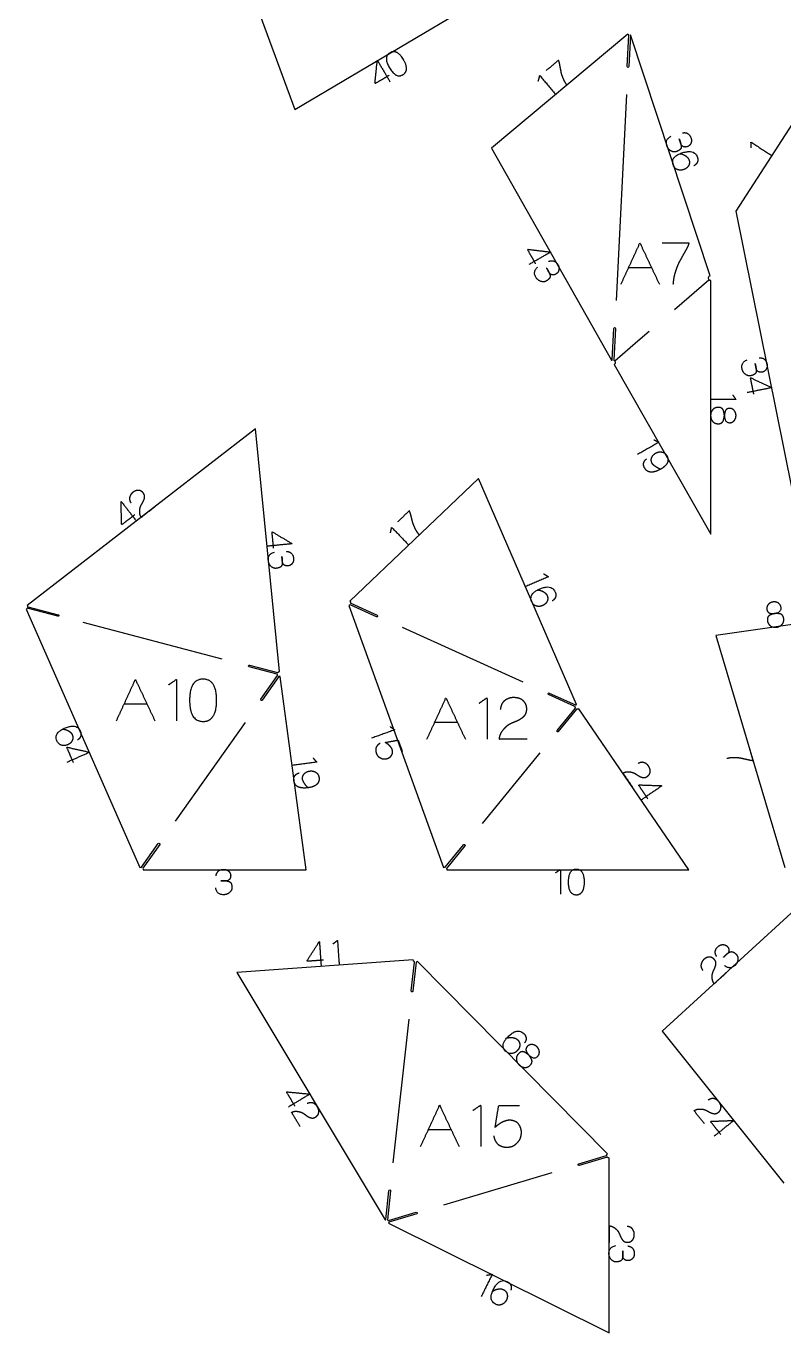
# Model space of a CAD drawing. Header units: millimetres. Extents: x 39 to 3080, y -15 to 1348.
# Drawn here: x 39 to 496, y 26 to 815 of the extents above; entities that cross this region are included whole.
import ezdxf

# ---------------------------------------------------------------- set-up
doc = ezdxf.new("R2010")
doc.units = ezdxf.units.MM
doc.header["$MEASUREMENT"] = 0
for name, color, linetype, true_color in [('CutLine', 18, 'Continuous', 0x000000), ('Edge ID', 18, 'Continuous', 0x000000), ('MountainLine', 18, 'Continuous', 0x000000), ('NEW SECTIONS', 18, 'Continuous', 0x000000), ('ValleyLine', 18, 'Continuous', 0x000000)]:
    doc.layers.add(name, color=color, linetype=linetype, true_color=true_color)

msp = doc.modelspace()

# ---------------------------------------------------------------- linework, layer by layer
at = {"layer": 'CutLine', "color": 251, "linetype": 'Continuous', "true_color": 0x696969}
for p, q in [((401.31, 790.6), (402.28, 809.57)), ((403.28, 809.52), (402.31, 790.55)), ((451.37, 664.32), (403.33, 809.62)), ((392.26, 613.51), (393.23, 632.48)), ((394.23, 632.43), (393.26, 613.46)), ((233.45, 465.34), (290.51, 307.17)), ((250.04, 458.47), (234.1, 465.68)), ((234.51, 466.59), (250.46, 459.38)), ((38.61, 463.07), (107.21, 307.14)), ((57.65, 458.75), (39.33, 463.58)), ((39.58, 464.54), (57.91, 459.72)), ((190.05, 423.87), (173.13, 428.33)), ((173.38, 429.3), (190.3, 424.84)), ((191.17, 422.46), (181.05, 408.19)), ((369.84, 404.33), (353.89, 411.53)), ((354.3, 412.45), (370.25, 405.24)), ((359, 389.77), (370.07, 403.32)), ((370.85, 402.69), (359.78, 389.13)), ((108.27, 307.28), (118.39, 321.55)), ((119.21, 320.97), (109.09, 306.7)), ((291.58, 307.24), (302.66, 320.79)), ((303.43, 320.16), (292.36, 306.61)), ((271.06, 232.64), (273.01, 250.04)), ((274, 249.92), (272.06, 232.53)), ((389.42, 134.3), (274.72, 250.4)), ((372.12, 128.28), (388.89, 133.28)), ((389.17, 132.33), (372.4, 127.32)), ((255.64, 94.67), (257.59, 112.06)), ((258.58, 111.95), (256.64, 94.56)), ((257.27, 94.03), (274.04, 99.03)), ((274.32, 98.08), (257.55, 93.07))]:
    msp.add_line(p, q, dxfattribs=at)
for points in [[(147.91, 908.28), (200.71, 764.7), (302.76, 825.05)], [(401.71, 810.08), (319.4, 741.19), (391.94, 613.29)], [(507.31, 765.89), (466.82, 703.21), (505.7, 510.79), (505.83, 528.91)], [(393.43, 610.68), (451.84, 508.41), (451.84, 661.39)], [(191.48, 425.47), (177.09, 571.8), (39.19, 465.36)], [(370.81, 405.54), (311.61, 541.95), (234.02, 467.79)], [(526.47, 457.48), (454.95, 447.24), (496.47, 307.2)], [(109.31, 305.76), (207.54, 305.76), (191.83, 422.49)], [(180.23, 408.77), (190.35, 423.04)], [(292.52, 305.76), (438.59, 305.76), (372.25, 402.93)], [(500.4, 279.49), (422.48, 208.4), (495.96, 116.52)], [(272.17, 251.37), (165.7, 243.86), (255.2, 94.41)], [(257.32, 92.46), (390.47, 26.26), (390.47, 131.73)]]:
    msp.add_lwpolyline(points, dxfattribs=at)
at = {"layer": 'CutLine', "color": 251, "linetype": 'Continuous', "true_color": 0x696969, "extrusion": (0, 0, -1)}
for centre, radius, start, end in [((-402.86, 811.05), 1.5, 292.11451, 320.07069), ((-402.78, 809.55), 0.5, 2.92638, 12.52044), ((-402.86, 811.05), 1.5, 251.70618, 253.73824), ((-402.78, 809.55), 0.5, 173.33231, 182.92638), ((-401.81, 790.57), 0.5, 182.92638, 2.92638), ((-451.84, 662.89), 1.5, 270, 71.70618), ((-393.73, 632.46), 0.5, 2.92638, 182.92638), ((-392.68, 611.99), 1.5, 60.43993, 73.73824), ((-392.76, 613.48), 0.5, 353.33231, 2.92638), ((-392.76, 613.48), 0.5, 182.92638, 192.52044), ((-392.68, 611.99), 1.5, 112.11451, 240.26848), ((-38.01, 464.44), 1.5, 142.33469, 175.56946), ((-232.94, 466.75), 1.5, 223.51046, 250.16022), ((-232.94, 466.75), 1.5, 136.29505, 185.13419), ((-234.3, 466.13), 0.5, 294.32232, 303.91639), ((-234.3, 466.13), 0.5, 104.72825, 114.32232), ((-38.01, 464.44), 1.5, 213.94573, 246.2541), ((-39.46, 464.06), 0.5, 284.7576, 294.35167), ((-39.46, 464.06), 0.5, 95.16353, 104.7576), ((-57.78, 459.23), 0.5, 104.7576, 284.7576), ((-250.25, 458.93), 0.5, 114.32232, 294.32232), ((-173.25, 428.82), 0.5, 284.7576, 104.7576), ((-190.18, 424.36), 0.5, 275.16353, 284.7576), ((-191.63, 423.98), 1.5, 324.52498, 355.56946), ((-190.18, 424.36), 0.5, 104.7576, 114.35167), ((-190.76, 422.75), 0.5, 35.33684, 44.93091), ((-191.63, 423.98), 1.5, 33.94573, 84.38342), ((-190.76, 422.75), 0.5, 205.74277, 215.33684), ((-191.63, 423.98), 1.5, 262.33386, 286.14871), ((-354.09, 411.99), 0.5, 294.32232, 114.32232), ((-180.64, 408.48), 0.5, 215.33684, 35.33684), ((-370.04, 404.78), 0.5, 284.72825, 294.32232), ((-371.41, 404.16), 1.5, 328.43403, 5.13419), ((-370.46, 403), 0.5, 39.2459, 48.83996), ((-370.04, 404.78), 0.5, 114.32232, 123.91639), ((-371.41, 404.16), 1.5, 43.51046, 66.53997), ((-370.46, 403), 0.5, 209.65183, 219.2459), ((-371.41, 404.16), 1.5, 235.67941, 290.05776), ((-359.39, 389.45), 0.5, 219.2459, 39.2459), ((-118.8, 321.26), 0.5, 35.33684, 215.33684), ((-303.04, 320.48), 0.5, 39.2459, 219.2459), ((-107.81, 305.76), 1.5, 66.2541, 106.14871), ((-108.68, 306.99), 0.5, 25.74277, 35.33684), ((-108.68, 306.99), 0.5, 215.33684, 224.93091), ((-107.81, 305.76), 1.5, 144.52498, 180), ((-291.02, 305.76), 1.5, 70.16022, 110.05776), ((-291.97, 306.92), 0.5, 29.65183, 39.2459), ((-291.97, 306.92), 0.5, 219.2459, 228.83996), ((-291.02, 305.76), 1.5, 148.43403, 180), ((-273.67, 251.47), 1.5, 295.56482, 355.9695), ((-273.5, 249.98), 0.5, 6.37668, 15.97075), ((-273.67, 251.47), 1.5, 225.3503, 257.18855), ((-273.5, 249.98), 0.5, 176.78262, 186.37668), ((-271.56, 232.59), 0.5, 186.37668, 6.37668), ((-390.47, 133.23), 1.5, 2.58334, 45.3503), ((-372.26, 127.8), 0.5, 253.3952, 73.3952), ((-389.03, 132.8), 0.5, 73.3952, 82.98927), ((-389.03, 132.8), 0.5, 243.80113, 253.3952), ((-390.47, 133.23), 1.5, 270, 324.20706), ((-258.08, 112.01), 0.5, 6.37668, 186.37668), ((-256.14, 94.62), 0.5, 356.78262, 6.37668), ((-274.18, 98.56), 0.5, 73.3952, 253.3952), ((-255.97, 93.13), 1.5, 59.08454, 77.18855), ((-256.14, 94.62), 0.5, 186.37668, 195.97075), ((-255.97, 93.13), 1.5, 115.56482, 144.20706), ((-257.41, 93.55), 0.5, 63.80113, 73.3952), ((-255.97, 93.13), 1.5, 182.58334, 206.43364), ((-257.41, 93.55), 0.5, 253.3952, 262.98927)]:
    msp.add_arc(centre, radius, start, end, dxfattribs=at)
at = {"layer": 'Edge ID'}
for points, knots in [([(257.91, 789.72), (254, 796.33), (258.21, 798.82), (262.42, 801.31), (266.33, 794.71), (268.87, 790.41), (267.9, 787.77), (267.43, 786.47), (266.01, 785.63), (261.8, 783.14), (257.91, 789.72)], [0, 0, 0, 1, 1, 2, 2, 3, 3, 4, 4, 5, 5, 5]), ([(257.77, 785.29), (253.42, 782.72), (249.08, 780.15), (249.8, 787.26), (250.52, 794.37), (254.39, 787.83), (258.26, 781.29)], [0, 0, 0, 1, 1, 2, 2, 3, 3, 3]), ([(364.48, 780.14), (363.9, 780.99), (363.46, 781.84), (363.02, 782.7), (362.6, 783.77), (362.18, 784.84), (361.89, 785.75), (361.6, 786.66), (361.46, 787.53), (361.31, 788.39), (361.12, 789.32), (360.92, 790.24), (360.79, 791.01), (360.66, 791.78), (360.5, 792.57), (360.35, 793.36), (360.14, 793.85), (359.92, 794.35), (359.88, 794.32)], [-10, -10, -10, -9, -9, -8, -8, -7, -7, -6, -6, -5, -5, -4, -4, -3, -3, -2, -2, -1, -1, -1]), ([(347.71, 781.81), (348.17, 783.46), (348.63, 785.11), (353.44, 779.36), (358.26, 773.61)], [0, 0, 0, 1, 1, 2, 2, 2]), ([(434.77, 750.58), (435.78, 750.7), (436.38, 750.62), (438.95, 750.23), (439.9, 747.36), (440.43, 745.76), (439.81, 744.27), (439.17, 742.71), (437.58, 742.19), (435.5, 741.5), (433.97, 743.16)], [-13, -13, -13, -12, -12, -11, -11, -10, -10, -9, -9, -8, -8, -8]), ([(432.76, 746.84), (432.92, 746.36), (433.1, 745.82), (433.33, 745.14), (433.42, 744.87), (434.2, 742.52), (433.87, 741.45), (433.42, 740), (430.91, 739.19), (429.25, 738.66), (427.54, 739.8), (425.91, 740.88), (425.34, 742.62), (424.03, 746.58), (427.79, 748.47)], [-7, -7, -7, -6, -6, -5, -5, -4, -4, -3, -3, -2, -2, -1, -1, 0, 0, 0]), ([(476.15, 741.53), (476.1, 743.24), (476.05, 744.95), (482.35, 740.88), (488.65, 736.81)], [0, 0, 0, 1, 1, 2, 2, 2]), ([(433.31, 738.01), (435.11, 737.65), (436.53, 736.71), (438.17, 735.62), (438.68, 734.07), (439.3, 732.19), (438.3, 730.54), (437.36, 728.98), (435.45, 728.35), (433.4, 727.67), (431.64, 728.41), (429.78, 729.18), (429.12, 731.19), (427.48, 736.14), (434.39, 738.42), (442.03, 740.95), (443.72, 735.84), (444.27, 734.15), (443.68, 732.77), (443.09, 731.39), (441.5, 730.63)], [0, 0, 0, 1, 1, 2, 2, 3, 3, 4, 4, 5, 5, 6, 6, 7, 7, 8, 8, 9, 9, 10, 10, 10]), ([(346.1, 671.51), (343.61, 675.9), (341.12, 680.29), (348.22, 679.44), (355.31, 678.59), (348.7, 674.84), (342.09, 671.09)], [0, 0, 0, 1, 1, 2, 2, 3, 3, 3]), ([(353.95, 672.99), (354.92, 673.3), (355.51, 673.34), (358.11, 673.46), (359.6, 670.83), (360.44, 669.36), (360.12, 667.79), (359.8, 666.13), (358.35, 665.31), (356.44, 664.23), (354.62, 665.56)], [-13, -13, -13, -12, -12, -11, -11, -10, -10, -9, -9, -8, -8, -8]), ([(352.7, 668.93), (352.96, 668.49), (353.23, 668), (353.6, 667.38), (353.74, 667.13), (354.96, 664.97), (354.84, 663.86), (354.69, 662.34), (352.38, 661.06), (350.86, 660.22), (348.96, 661), (347.16, 661.75), (346.25, 663.34), (344.19, 666.97), (347.51, 669.55)], [-7, -7, -7, -6, -6, -5, -5, -4, -4, -3, -3, -2, -2, -1, -1, 0, 0, 0]), ([(478.58, 611.31), (478.69, 610.81), (478.8, 610.26), (478.95, 609.56), (479.01, 609.28), (479.5, 606.84), (479.04, 605.83), (478.42, 604.43), (475.83, 603.93), (474.12, 603.61), (472.56, 604.94), (471.08, 606.21), (470.71, 608.01), (469.89, 612.1), (473.85, 613.52)], [-7, -7, -7, -6, -6, -5, -5, -4, -4, -3, -3, -2, -2, -1, -1, 0, 0, 0]), ([(481.03, 614.78), (482.05, 614.78), (482.63, 614.63), (485.13, 613.93), (485.73, 610.97), (486.07, 609.31), (485.28, 607.92), (484.45, 606.45), (482.82, 606.11), (480.67, 605.68), (479.35, 607.51)], [-13, -13, -13, -12, -12, -11, -11, -10, -10, -9, -9, -8, -8, -8]), ([(477.74, 592.9), (476.74, 597.85), (475.74, 602.8), (482.22, 599.78), (488.7, 596.76), (481.25, 595.25), (473.8, 593.75)], [0, 0, 0, 1, 1, 2, 2, 3, 3, 3]), ([(465.02, 592.38), (465.99, 590.97), (466.96, 589.56), (459.46, 589.56), (451.96, 589.56)], [0, 0, 0, 1, 1, 2, 2, 2]), ([(460.03, 580), (460.19, 581.96), (460.72, 582.91), (461.48, 584.24), (463.16, 584.24), (464.86, 584.24), (465.97, 582.94), (467.03, 581.68), (467.03, 579.93), (467.03, 578.12), (465.99, 576.89), (464.89, 575.58), (463.11, 575.58), (460.21, 575.58), (460.03, 580), (459.69, 577.37), (459.23, 576.5), (458.4, 574.96), (456.25, 574.96), (454.18, 574.96), (452.91, 576.41), (451.71, 577.81), (451.71, 579.91), (451.71, 582.03), (452.93, 583.41), (454.22, 584.85), (456.31, 584.85), (458.45, 584.85), (459.23, 583.41), (459.66, 582.64), (460.03, 580)], [0, 0, 0, 1, 1, 2, 2, 3, 3, 4, 4, 5, 5, 6, 6, 7, 7, 8, 8, 9, 9, 10, 10, 11, 11, 12, 12, 13, 13, 14, 14, 15, 15, 15]), ([(417.45, 565.29), (419, 564.54), (420.54, 563.8), (414.03, 560.08), (407.52, 556.36)], [0, 0, 0, 1, 1, 2, 2, 2]), ([(421.54, 547.55), (420.69, 547.61), (418.81, 548.87), (416.93, 550.12), (416.48, 550.92), (415.48, 552.67), (416.15, 554.48), (416.76, 556.19), (418.55, 557.21), (420.44, 558.29), (422.29, 557.9), (424.22, 557.49), (425.29, 555.62), (426.7, 553.16), (425.3, 550.86), (424.2, 549.07), (421.54, 547.55), (418.62, 545.89), (416.37, 545.77), (413.37, 545.6), (411.87, 548.22), (411, 549.75), (411.3, 551.21), (411.6, 552.66), (413.01, 553.73)], [0, 0, 0, 1, 1, 2, 2, 3, 3, 4, 4, 5, 5, 6, 6, 7, 7, 8, 8, 9, 9, 10, 10, 11, 11, 12, 12, 12]), ([(108.09, 518.44), (108.1, 518.53), (107.97, 518.69), (107.85, 518.85), (107.56, 519.52), (107.28, 520.19), (107.19, 520.97), (107.1, 521.76), (107.18, 522.77), (107.26, 523.78), (107.5, 524.54), (107.75, 525.29), (108.01, 525.79), (108.28, 526.29), (108.76, 527.08), (109.23, 527.88), (109.57, 528.67), (109.91, 529.46), (110.06, 530.33), (110.21, 531.21), (109.98, 531.88), (109.76, 532.56), (109.25, 533.22), (108.74, 533.88), (108.03, 534.29), (107.32, 534.69), (106.46, 534.75), (105.6, 534.81), (104.92, 534.58), (104.23, 534.35), (103.59, 533.95), (102.94, 533.55), (102.43, 533.06), (101.93, 532.56), (101.55, 531.81), (101.18, 531.06), (101.04, 530.4), (100.89, 529.73), (101.06, 529), (101.22, 528.28), (101.82, 527.16)], [-20, -20, -20, -19, -19, -18, -18, -17, -17, -16, -16, -15, -15, -14, -14, -13, -13, -12, -12, -11, -11, -10, -10, -9, -9, -8, -8, -7, -7, -6, -6, -5, -5, -4, -4, -3, -3, -2, -2, -1, -1, 0, 0, 0]), ([(104.21, 520.06), (100.22, 516.98), (96.22, 513.89), (96.06, 521.04), (95.91, 528.18), (100.55, 522.17), (105.19, 516.15)], [0, 0, 0, 1, 1, 2, 2, 3, 3, 3]), ([(275.35, 508.58), (274.72, 509.38), (274.23, 510.21), (273.73, 511.03), (273.24, 512.07), (272.75, 513.12), (272.4, 514.01), (272.05, 514.89), (271.85, 515.75), (271.65, 516.6), (271.39, 517.51), (271.13, 518.42), (270.95, 519.18), (270.77, 519.94), (270.57, 520.71), (270.36, 521.49), (270.11, 521.97), (269.87, 522.46), (269.83, 522.42)], [-10, -10, -10, -9, -9, -8, -8, -7, -7, -6, -6, -5, -5, -4, -4, -3, -3, -2, -2, -1, -1, -1]), ([(187.96, 499.79), (187.47, 504.82), (186.97, 509.84), (193.11, 506.18), (199.25, 502.52), (191.69, 501.78), (184.13, 501.04)], [0, 0, 0, 1, 1, 2, 2, 3, 3, 3]), ([(258.51, 509.14), (258.86, 510.81), (259.21, 512.49), (264.39, 507.07), (269.57, 501.65)], [0, 0, 0, 1, 1, 2, 2, 2]), ([(192.95, 494.76), (193, 494.25), (193.05, 493.69), (193.13, 492.97), (193.16, 492.69), (193.4, 490.22), (192.84, 489.26), (192.09, 487.93), (189.46, 487.7), (187.73, 487.55), (186.31, 489.03), (184.96, 490.45), (184.78, 492.27), (184.37, 496.42), (188.46, 497.43)], [-7, -7, -7, -6, -6, -5, -5, -4, -4, -3, -3, -2, -2, -1, -1, 0, 0, 0]), ([(195.73, 497.96), (196.74, 497.86), (197.3, 497.65), (199.73, 496.7), (200.02, 493.7), (200.19, 492.01), (199.26, 490.7), (198.29, 489.32), (196.63, 489.16), (194.45, 488.94), (193.33, 490.9)], [-13, -13, -13, -12, -12, -11, -11, -10, -10, -9, -9, -8, -8, -8]), ([(350.93, 484.43), (352.38, 483.52), (353.84, 482.62), (346.96, 479.63), (340.08, 476.64)], [0, 0, 0, 1, 1, 2, 2, 2]), ([(347.33, 474.67), (349.16, 474.48), (350.65, 473.67), (352.39, 472.72), (353.03, 471.24), (353.82, 469.41), (352.98, 467.68), (352.18, 466.04), (350.34, 465.24), (348.35, 464.38), (346.53, 464.96), (344.61, 465.56), (343.77, 467.5), (341.7, 472.29), (348.37, 475.18), (355.75, 478.38), (357.89, 473.44), (358.6, 471.82), (358.13, 470.39), (357.67, 468.96), (356.16, 468.05)], [0, 0, 0, 1, 1, 2, 2, 3, 3, 4, 4, 5, 5, 6, 6, 7, 7, 8, 8, 9, 9, 10, 10, 10]), ([(490.27, 460.43), (488.31, 460.31), (487.3, 460.7), (485.87, 461.26), (485.63, 462.92), (485.39, 464.61), (486.52, 465.89), (487.62, 467.12), (489.35, 467.37), (491.15, 467.62), (492.51, 466.77), (493.96, 465.87), (494.22, 464.1), (494.63, 461.23), (490.27, 460.43), (492.92, 460.46), (493.85, 460.13), (495.5, 459.53), (495.8, 457.4), (496.09, 455.35), (494.84, 453.89), (493.62, 452.5), (491.54, 452.2), (489.45, 451.9), (487.91, 452.92), (486.3, 453.98), (486, 456.05), (485.7, 458.17), (487.01, 459.16), (487.71, 459.68), (490.27, 460.43)], [0, 0, 0, 1, 1, 2, 2, 3, 3, 4, 4, 5, 5, 6, 6, 7, 7, 8, 8, 9, 9, 10, 10, 11, 11, 12, 12, 13, 13, 14, 14, 15, 15, 15]), ([(60.71, 390.66), (62.54, 390.48), (64.04, 389.68), (65.77, 388.74), (66.43, 387.26), (67.23, 385.44), (66.39, 383.71), (65.6, 382.06), (63.76, 381.25), (61.78, 380.38), (59.96, 380.95), (58.04, 381.54), (57.19, 383.48), (55.09, 388.25), (61.74, 391.18), (69.11, 394.42), (71.28, 389.49), (71.99, 387.87), (71.54, 386.44), (71.08, 385), (69.57, 384.09)], [0, 0, 0, 1, 1, 2, 2, 3, 3, 4, 4, 5, 5, 6, 6, 7, 7, 8, 8, 9, 9, 10, 10, 10]), ([(258.27, 392.22), (259.67, 391.22), (261.06, 390.23), (254.01, 387.68), (246.95, 385.14)], [0, 0, 0, 1, 1, 2, 2, 2]), ([(67.13, 370.56), (65.09, 375.18), (63.06, 379.8), (70.03, 378.24), (77.01, 376.67), (70.05, 373.61), (63.1, 370.55)], [0, 0, 0, 1, 1, 2, 2, 3, 3, 3]), ([(251.92, 381.88), (251.61, 381.71), (251.09, 381.27), (250.56, 380.83), (250.1, 380.09), (249.65, 379.34), (249.61, 378.47), (249.56, 377.59), (249.71, 376.9), (249.85, 376.2), (250.26, 375.38), (250.67, 374.56), (251.23, 374.07), (251.79, 373.58), (252.62, 373.19), (253.46, 372.8), (254.05, 372.68), (254.65, 372.56), (255.43, 372.68), (256.22, 372.8), (256.86, 373.03), (257.5, 373.26), (258.14, 373.77), (258.78, 374.28), (259.2, 374.9), (259.61, 375.52), (259.69, 376.15), (259.76, 376.79), (259.67, 377.59), (259.57, 378.39), (259.31, 378.87), (259.05, 379.36), (258.75, 379.75), (258.44, 380.14), (258.11, 380.51), (257.78, 380.89), (257.36, 381.21), (256.94, 381.53), (256.49, 381.87), (256.03, 382.2), (255.66, 382.4), (255.28, 382.6), (255.24, 382.58)], [-23, -23, -23, -22, -22, -21, -21, -20, -20, -19, -19, -18, -18, -17, -17, -16, -16, -15, -15, -14, -14, -13, -13, -12, -12, -11, -11, -10, -10, -9, -9, -8, -8, -7, -7, -6, -6, -5, -5, -4, -4, -3, -3, -2, -2, -2]), ([(255.24, 382.58), (259.18, 383.31), (263.12, 384.04), (264.4, 380.51), (265.67, 376.99)], [-2, -2, -2, -1, -1, 0, 0, 0]), ([(211.75, 373.24), (212.91, 371.97), (214.06, 370.7), (206.62, 369.7), (199.19, 368.7)], [0, 0, 0, 1, 1, 2, 2, 2]), ([(462.51, 373.27), (463.52, 373.47), (464.48, 373.53), (465.44, 373.59), (466.59, 373.55), (467.74, 373.51), (468.69, 373.42), (469.64, 373.33), (470.49, 373.11), (471.34, 372.9), (472.27, 372.71), (473.19, 372.53), (473.95, 372.34), (474.71, 372.16), (475.49, 371.98), (476.28, 371.81), (476.82, 371.81), (477.36, 371.81), (477.35, 371.86)], [-10, -10, -10, -9, -9, -8, -8, -7, -7, -6, -6, -5, -5, -4, -4, -3, -3, -2, -2, -1, -1, -1]), ([(208.88, 355.27), (208.11, 355.64), (206.85, 357.51), (205.58, 359.38), (205.46, 360.29), (205.19, 362.29), (206.48, 363.72), (207.7, 365.07), (209.74, 365.34), (211.89, 365.63), (213.46, 364.58), (215.1, 363.47), (215.39, 361.34), (215.76, 358.53), (213.6, 356.92), (211.91, 355.68), (208.88, 355.27), (205.55, 354.82), (203.42, 355.56), (200.58, 356.53), (200.17, 359.52), (199.94, 361.27), (200.76, 362.5), (201.59, 363.74), (203.29, 364.2)], [0, 0, 0, 1, 1, 2, 2, 3, 3, 4, 4, 5, 5, 6, 6, 7, 7, 8, 8, 9, 9, 10, 10, 11, 11, 12, 12, 12]), ([(398.84, 364.16), (398.92, 364.15), (399.09, 364.26), (399.26, 364.38), (399.95, 364.62), (400.63, 364.87), (401.42, 364.91), (402.21, 364.95), (403.21, 364.81), (404.22, 364.68), (404.96, 364.39), (405.69, 364.1), (406.18, 363.81), (406.67, 363.51), (407.43, 362.99), (408.19, 362.47), (408.96, 362.08), (409.73, 361.7), (410.59, 361.5), (411.46, 361.3), (412.15, 361.48), (412.84, 361.67), (413.53, 362.14), (414.21, 362.61), (414.66, 363.3), (415.11, 363.98), (415.21, 364.84), (415.32, 365.69), (415.13, 366.39), (414.94, 367.08), (414.58, 367.75), (414.22, 368.42), (413.76, 368.95), (413.3, 369.49), (412.57, 369.91), (411.84, 370.32), (411.19, 370.5), (410.53, 370.69), (409.8, 370.57), (409.06, 370.44), (407.91, 369.91)], [-20, -20, -20, -19, -19, -18, -18, -17, -17, -16, -16, -15, -15, -14, -14, -13, -13, -12, -12, -11, -11, -10, -10, -9, -9, -8, -8, -7, -7, -6, -6, -5, -5, -4, -4, -3, -3, -2, -2, -1, -1, 0, 0, 0]), ([(413.83, 348.67), (410.99, 352.84), (408.14, 357.01), (415.28, 356.75), (422.42, 356.49), (416.15, 352.21), (409.87, 347.92)], [0, 0, 0, 1, 1, 2, 2, 3, 3, 3]), ([(153.2, 302.15), (153.41, 303.15), (153.67, 303.68), (154.85, 306), (157.87, 306), (159.56, 306), (160.77, 304.95), (162.05, 303.85), (162.05, 302.18), (162.05, 299.99), (160, 299.06)], [-13, -13, -13, -12, -12, -11, -11, -10, -10, -9, -9, -8, -8, -8]), ([(358.2, 304), (359.61, 304.97), (361.02, 305.95), (361.02, 298.45), (361.02, 290.95)], [0, 0, 0, 1, 1, 2, 2, 2]), ([(365.76, 298.34), (365.76, 306.01), (370.65, 306.01), (375.54, 306.01), (375.54, 298.34), (375.54, 293.35), (373.37, 291.58), (372.3, 290.69), (370.65, 290.69), (365.76, 290.69), (365.76, 298.34)], [0, 0, 0, 1, 1, 2, 2, 3, 3, 4, 4, 5, 5, 5]), ([(156.12, 299.06), (156.63, 299.06), (157.19, 299.06), (157.91, 299.08), (158.2, 299.08), (160.68, 299.08), (161.58, 298.42), (162.83, 297.54), (162.81, 294.9), (162.78, 293.16), (161.17, 291.9), (159.63, 290.69), (157.8, 290.69), (153.63, 290.69), (153.02, 294.86)], [-7, -7, -7, -6, -6, -5, -5, -4, -4, -3, -3, -2, -2, -1, -1, 0, 0, 0]), ([(218, 251.2), (212.97, 250.84), (207.93, 250.49), (211.76, 256.52), (215.59, 262.56), (216.12, 254.98), (216.65, 247.4)], [0, 0, 0, 1, 1, 2, 2, 3, 3, 3]), ([(223.81, 261.04), (225.15, 262.11), (226.49, 263.17), (227.02, 255.69), (227.54, 248.21)], [0, 0, 0, 1, 1, 2, 2, 2]), ([(455.33, 253.42), (454.81, 254.3), (454.64, 254.87), (453.95, 257.38), (456.18, 259.41), (457.43, 260.55), (459.03, 260.59), (460.72, 260.65), (461.84, 259.41), (463.32, 257.79), (462.42, 255.72)], [-13, -13, -13, -12, -12, -11, -11, -10, -10, -9, -9, -8, -8, -8]), ([(453.89, 236.95), (453.9, 237.03), (453.76, 237.18), (453.62, 237.33), (453.28, 237.98), (452.94, 238.62), (452.79, 239.39), (452.64, 240.17), (452.63, 241.19), (452.63, 242.2), (452.81, 242.97), (452.99, 243.74), (453.22, 244.26), (453.44, 244.79), (453.85, 245.61), (454.25, 246.44), (454.53, 247.26), (454.81, 248.07), (454.88, 248.96), (454.96, 249.84), (454.68, 250.5), (454.4, 251.15), (453.84, 251.77), (453.27, 252.39), (452.53, 252.73), (451.79, 253.08), (450.93, 253.06), (450.07, 253.05), (449.41, 252.76), (448.75, 252.48), (448.13, 252.03), (447.52, 251.58), (447.06, 251.05), (446.59, 250.51), (446.28, 249.74), (445.97, 248.96), (445.88, 248.28), (445.79, 247.61), (446.02, 246.9), (446.24, 246.18), (446.93, 245.12)], [-20, -20, -20, -19, -19, -18, -18, -17, -17, -16, -16, -15, -15, -14, -14, -13, -13, -12, -12, -11, -11, -10, -10, -9, -9, -8, -8, -7, -7, -6, -6, -5, -5, -4, -4, -3, -3, -2, -2, -1, -1, 0, 0, 0]), ([(459.56, 253.11), (459.94, 253.46), (460.36, 253.83), (460.88, 254.33), (461.09, 254.52), (462.92, 256.19), (464.03, 256.32), (465.54, 256.51), (467.31, 254.54), (468.46, 253.24), (468.13, 251.22), (467.8, 249.29), (466.44, 248.06), (463.36, 245.25), (460.11, 247.91)], [-7, -7, -7, -6, -6, -5, -5, -4, -4, -3, -3, -2, -2, -1, -1, 0, 0, 0]), ([(328.73, 204.21), (330.5, 204.69), (332.19, 204.48), (334.14, 204.22), (335.28, 203.07), (336.68, 201.65), (336.52, 199.74), (336.37, 197.92), (334.94, 196.51), (333.4, 194.99), (331.49, 194.87), (329.48, 194.74), (328, 196.24), (324.33, 199.95), (329.51, 205.06), (335.23, 210.72), (339.02, 206.89), (340.26, 205.63), (340.35, 204.13), (340.43, 202.63), (339.35, 201.23)], [0, 0, 0, 1, 1, 2, 2, 3, 3, 4, 4, 5, 5, 6, 6, 7, 7, 8, 8, 9, 9, 10, 10, 10]), ([(341.91, 194.01), (340.65, 195.51), (340.35, 196.55), (339.95, 198.04), (341.14, 199.22), (342.36, 200.41), (344.06, 200.27), (345.7, 200.12), (346.93, 198.87), (348.21, 197.58), (348.33, 195.98), (348.47, 194.27), (347.2, 193.02), (345.14, 190.98), (341.91, 194.01), (343.51, 191.89), (343.79, 190.95), (344.29, 189.27), (342.76, 187.76), (341.28, 186.31), (339.36, 186.45), (337.53, 186.6), (336.05, 188.09), (334.56, 189.6), (334.46, 191.44), (334.36, 193.37), (335.85, 194.84), (337.37, 196.34), (338.94, 195.87), (339.78, 195.62), (341.91, 194.01)], [0, 0, 0, 1, 1, 2, 2, 3, 3, 4, 4, 5, 5, 6, 6, 7, 7, 8, 8, 9, 9, 10, 10, 11, 11, 12, 12, 13, 13, 14, 14, 15, 15, 15]), ([(200.86, 163.09), (198.27, 167.42), (195.68, 171.75), (202.79, 171.06), (209.9, 170.38), (203.38, 166.47), (196.87, 162.57)], [0, 0, 0, 1, 1, 2, 2, 3, 3, 3]), ([(441.7, 160.36), (441.78, 160.36), (441.94, 160.48), (442.1, 160.61), (442.77, 160.91), (443.43, 161.21), (444.21, 161.31), (445, 161.41), (446.01, 161.35), (447.03, 161.29), (447.78, 161.05), (448.54, 160.82), (449.04, 160.56), (449.55, 160.3), (450.35, 159.85), (451.15, 159.39), (451.95, 159.06), (452.74, 158.73), (453.62, 158.59), (454.5, 158.46), (455.17, 158.7), (455.84, 158.94), (456.49, 159.46), (457.15, 159.98), (457.54, 160.7), (457.93, 161.41), (457.97, 162.27), (458.02, 163.14), (457.78, 163.81), (457.53, 164.49), (457.13, 165.13), (456.72, 165.77), (456.21, 166.27), (455.71, 166.77), (454.96, 167.13), (454.2, 167.49), (453.53, 167.62), (452.86, 167.75), (452.14, 167.58), (451.42, 167.4), (450.3, 166.78)], [-20, -20, -20, -19, -19, -18, -18, -17, -17, -16, -16, -15, -15, -14, -14, -13, -13, -12, -12, -11, -11, -10, -10, -9, -9, -8, -8, -7, -7, -6, -6, -5, -5, -4, -4, -3, -3, -2, -2, -1, -1, 0, 0, 0]), ([(198.8, 159.43), (198.88, 159.41), (199.06, 159.51), (199.23, 159.62), (199.93, 159.82), (200.63, 160.03), (201.42, 160.02), (202.21, 160.01), (203.21, 159.82), (204.2, 159.62), (204.92, 159.29), (205.64, 158.96), (206.11, 158.64), (206.57, 158.31), (207.3, 157.75), (208.03, 157.19), (208.78, 156.75), (209.52, 156.32), (210.37, 156.07), (211.22, 155.82), (211.92, 155.96), (212.62, 156.11), (213.34, 156.54), (214.05, 156.97), (214.54, 157.62), (215.03, 158.28), (215.18, 159.13), (215.34, 159.98), (215.2, 160.68), (215.05, 161.39), (214.73, 162.07), (214.41, 162.76), (213.98, 163.32), (213.55, 163.89), (212.85, 164.35), (212.15, 164.81), (211.5, 165.03), (210.86, 165.25), (210.12, 165.17), (209.38, 165.09), (208.19, 164.62)], [-20, -20, -20, -19, -19, -18, -18, -17, -17, -16, -16, -15, -15, -14, -14, -13, -13, -12, -12, -11, -11, -10, -10, -9, -9, -8, -8, -7, -7, -6, -6, -5, -5, -4, -4, -3, -3, -2, -2, -1, -1, 0, 0, 0]), ([(457.82, 146.05), (454.66, 149.99), (451.51, 153.94), (458.65, 154.22), (465.79, 154.49), (459.86, 149.75), (453.92, 145.01)], [0, 0, 0, 1, 1, 2, 2, 3, 3, 3]), ([(390.59, 90.88), (390.65, 90.83), (390.86, 90.83), (391.06, 90.83), (391.77, 90.64), (392.47, 90.46), (393.14, 90.05), (393.82, 89.64), (394.57, 88.96), (395.33, 88.28), (395.77, 87.62), (396.22, 86.97), (396.45, 86.45), (396.69, 85.93), (397.03, 85.08), (397.36, 84.22), (397.78, 83.46), (398.2, 82.71), (398.8, 82.06), (399.4, 81.41), (400.07, 81.17), (400.75, 80.94), (401.58, 80.94), (402.42, 80.94), (403.17, 81.25), (403.92, 81.57), (404.5, 82.21), (405.07, 82.86), (405.3, 83.54), (405.54, 84.22), (405.62, 84.97), (405.7, 85.73), (405.62, 86.43), (405.54, 87.13), (405.17, 87.89), (404.81, 88.64), (404.36, 89.16), (403.92, 89.68), (403.25, 90), (402.58, 90.31), (401.32, 90.52)], [-20, -20, -20, -19, -19, -18, -18, -17, -17, -16, -16, -15, -15, -14, -14, -13, -13, -12, -12, -11, -11, -10, -10, -9, -9, -8, -8, -7, -7, -6, -6, -5, -5, -4, -4, -3, -3, -2, -2, -1, -1, 0, 0, 0]), ([(398.71, 75.8), (398.71, 75.29), (398.71, 74.73), (398.72, 74.01), (398.72, 73.72), (398.72, 71.24), (398.07, 70.34), (397.19, 69.09), (394.55, 69.11), (392.81, 69.14), (391.54, 70.75), (390.34, 72.29), (390.34, 74.12), (390.34, 78.3), (394.5, 78.9)], [-7, -7, -7, -6, -6, -5, -5, -4, -4, -3, -3, -2, -2, -1, -1, 0, 0, 0]), ([(401.8, 78.72), (402.79, 78.51), (403.33, 78.25), (405.65, 77.07), (405.65, 74.05), (405.65, 72.36), (404.6, 71.15), (403.5, 69.87), (401.83, 69.87), (399.64, 69.87), (398.71, 71.93)], [-13, -13, -13, -12, -12, -11, -11, -10, -10, -9, -9, -8, -8, -8]), ([(316.54, 61.11), (318.23, 61.35), (319.93, 61.6), (316.59, 54.88), (313.25, 48.16)], [0, 0, 0, 1, 1, 2, 2, 2]), ([(320.07, 51.32), (321.59, 52.36), (323.26, 52.7), (325.19, 53.09), (326.65, 52.37), (328.43, 51.49), (328.89, 49.62), (329.34, 47.85), (328.44, 46.05), (327.48, 44.12), (325.71, 43.39), (323.86, 42.61), (321.97, 43.55), (317.3, 45.87), (320.54, 52.38), (324.12, 59.59), (328.94, 57.19), (330.53, 56.4), (331.09, 55.01), (331.66, 53.62), (331.08, 51.95)], [0, 0, 0, 1, 1, 2, 2, 3, 3, 4, 4, 5, 5, 6, 6, 7, 7, 8, 8, 9, 9, 10, 10, 10])]:
    msp.add_open_spline(points, degree=2, knots=knots, dxfattribs=at)
for points in [[(359.88, 794.32), (356.17, 791.22), (352.46, 788.11)], [(365.05, 779.3), (364.77, 779.72), (364.48, 780.14)], [(433.97, 743.16), (433.37, 745), (432.76, 746.84)], [(354.62, 665.56), (353.66, 667.25), (352.7, 668.93)], [(479.35, 607.51), (478.97, 609.41), (478.58, 611.31)], [(116.04, 524.59), (112.07, 521.52), (108.09, 518.44)], [(269.83, 522.42), (266.33, 519.08), (262.83, 515.73)], [(275.98, 507.77), (275.66, 508.17), (275.35, 508.58)], [(193.33, 490.9), (193.14, 492.83), (192.95, 494.76)], [(252.22, 382.04), (252.07, 381.96), (251.92, 381.88)], [(477.35, 371.86), (475.97, 376.5), (474.6, 381.14)], [(461.51, 373.08), (462.01, 373.18), (462.51, 373.27)], [(404.51, 355.86), (401.68, 360.01), (398.84, 364.16)], [(160, 299.06), (158.06, 299.06), (156.12, 299.06)], [(462.42, 255.72), (460.99, 254.42), (459.56, 253.11)], [(461.32, 243.72), (457.6, 240.34), (453.89, 236.95)], [(203.97, 150.8), (201.38, 155.12), (198.8, 159.43)], [(447.98, 152.52), (444.84, 156.44), (441.7, 160.36)], [(390.59, 80.83), (390.59, 85.86), (390.59, 90.88)], [(398.71, 71.93), (398.71, 73.87), (398.71, 75.8)]]:
    msp.add_open_spline(points, degree=2, dxfattribs=at)
at = {"layer": 'MountainLine', "color": 5, "linetype": 'Continuous', "true_color": 0x0000ff}
for p, q in [((429.84, 643.96), (450.7, 661.91)), ((72.82, 455.27), (156.81, 433.15)), ((170.8, 394.61), (128.63, 335.13)), ((348.63, 376.29), (313.8, 333.64)), ((269.67, 215.69), (259.97, 128.9))]:
    msp.add_line(p, q, dxfattribs=at)
msp.add_lwpolyline([(393.82, 612.96), (407.85, 625.03), (414.68, 630.92)], dxfattribs=at)
at = {"layer": 'NEW SECTIONS'}
for points, knots in [([(397.59, 659.13), (403.31, 671.58), (409.04, 684.04), (414.91, 671.58), (420.78, 659.13)], [0, 0, 0, 1, 1, 2, 2, 2]), ([(429.35, 660.83), (429.52, 662.52), (429.87, 664.09), (430.23, 665.65), (430.84, 667.47), (431.45, 669.29), (432.05, 670.77), (432.65, 672.24), (433.39, 673.5), (434.13, 674.76), (434.87, 676.15), (435.6, 677.54), (436.26, 678.66), (436.91, 679.79), (437.56, 680.96), (438.21, 682.13), (438.47, 683), (438.73, 683.87), (438.65, 683.87)], [-10, -10, -10, -9, -9, -8, -8, -7, -7, -6, -6, -5, -5, -4, -4, -3, -3, -2, -2, -1, -1, -1]), ([(93.12, 395.7), (98.85, 408.15), (104.57, 420.6), (110.44, 408.15), (116.31, 395.7)], [0, 0, 0, 1, 1, 2, 2, 2]), ([(124.67, 417.46), (127.03, 419.08), (129.38, 420.7), (129.38, 408.2), (129.38, 395.7)], [0, 0, 0, 1, 1, 2, 2, 2]), ([(137.27, 408.03), (137.27, 420.81), (145.43, 420.81), (153.58, 420.81), (153.58, 408.03), (153.58, 399.7), (149.96, 396.75), (148.17, 395.28), (145.43, 395.28), (137.27, 395.28), (137.27, 408.03)], [0, 0, 0, 1, 1, 2, 2, 3, 3, 4, 4, 5, 5, 5]), ([(280.5, 384.58), (286.23, 397.03), (291.96, 409.48), (297.82, 397.03), (303.69, 384.58)], [0, 0, 0, 1, 1, 2, 2, 2]), ([(312.06, 406.34), (314.41, 407.96), (316.76, 409.58), (316.76, 397.08), (316.76, 384.58)], [0, 0, 0, 1, 1, 2, 2, 2]), ([(324.16, 384.58), (324.25, 384.67), (324.25, 385.01), (324.25, 385.36), (324.56, 386.53), (324.86, 387.7), (325.55, 388.83), (326.24, 389.95), (327.37, 391.21), (328.5, 392.46), (329.59, 393.21), (330.67, 393.95), (331.54, 394.34), (332.41, 394.73), (333.84, 395.29), (335.27, 395.86), (336.52, 396.55), (337.78, 397.25), (338.87, 398.25), (339.95, 399.25), (340.35, 400.37), (340.74, 401.5), (340.74, 402.89), (340.74, 404.28), (340.21, 405.54), (339.69, 406.79), (338.61, 407.75), (337.53, 408.7), (336.4, 409.09), (335.27, 409.48), (334.01, 409.61), (332.75, 409.75), (331.58, 409.61), (330.41, 409.48), (329.15, 408.87), (327.89, 408.26), (327.03, 407.53), (326.16, 406.79), (325.63, 405.67), (325.11, 404.55), (324.77, 402.45)], [-20, -20, -20, -19, -19, -18, -18, -17, -17, -16, -16, -15, -15, -14, -14, -13, -13, -12, -12, -11, -11, -10, -10, -9, -9, -8, -8, -7, -7, -6, -6, -5, -5, -4, -4, -3, -3, -2, -2, -1, -1, 0, 0, 0]), ([(276.69, 138.75), (282.41, 151.2), (288.14, 163.65), (294.01, 151.2), (299.88, 138.75)], [0, 0, 0, 1, 1, 2, 2, 2]), ([(308.24, 160.51), (310.59, 162.13), (312.95, 163.75), (312.95, 151.25), (312.95, 138.75)], [0, 0, 0, 1, 1, 2, 2, 2]), ([(321.64, 150.3), (322.72, 156.89), (323.81, 163.48), (330.06, 163.48), (336.31, 163.48)], [-2, -2, -2, -1, -1, 0, 0, 0]), ([(320.87, 144.69), (320.95, 144.12), (321.34, 143.05), (321.73, 141.97), (322.65, 140.84), (323.56, 139.7), (324.91, 139.14), (326.25, 138.58), (327.42, 138.41), (328.59, 138.23), (330.11, 138.42), (331.62, 138.6), (332.71, 139.2), (333.79, 139.8), (334.88, 140.88), (335.97, 141.97), (336.49, 142.84), (337.01, 143.7), (337.27, 145), (337.53, 146.29), (337.53, 147.43), (337.53, 148.56), (337.09, 149.86), (336.65, 151.15), (335.92, 152.15), (335.19, 153.15), (334.23, 153.63), (333.28, 154.11), (331.97, 154.41), (330.67, 154.72), (329.75, 154.58), (328.84, 154.45), (328.06, 154.19), (327.28, 153.94), (326.51, 153.63), (325.73, 153.33), (324.99, 152.85), (324.25, 152.37), (323.47, 151.85), (322.69, 151.33), (322.16, 150.85), (321.64, 150.37), (321.64, 150.3)], [-23, -23, -23, -22, -22, -21, -21, -20, -20, -19, -19, -18, -18, -17, -17, -16, -16, -15, -15, -14, -14, -13, -13, -12, -12, -11, -11, -10, -10, -9, -9, -8, -8, -7, -7, -6, -6, -5, -5, -4, -4, -3, -3, -2, -2, -2])]:
    msp.add_open_spline(points, degree=2, knots=knots, dxfattribs=at)
for points in [[(438.65, 683.87), (430.58, 683.87), (422.51, 683.87)], [(415.95, 669.12), (409.09, 669.12), (402.22, 669.12)], [(429.18, 659.13), (429.26, 659.98), (429.35, 660.83)], [(111.49, 405.68), (104.62, 405.68), (97.75, 405.68)], [(298.87, 394.56), (292, 394.56), (285.13, 394.56)], [(340.91, 384.58), (332.53, 384.58), (324.16, 384.58)], [(295.06, 148.73), (288.19, 148.73), (281.32, 148.73)], [(320.78, 145.27), (320.82, 144.98), (320.87, 144.69)]]:
    msp.add_open_spline(points, degree=2, dxfattribs=at)
at = {"layer": 'ValleyLine', "color": 1, "linetype": 'Continuous', "true_color": 0xff0000}
for p, q in [((400.95, 773.59), (394.6, 649.44)), ((338.6, 418.99), (265.74, 451.92)), ((355.97, 122.95), (290.47, 103.41))]:
    msp.add_line(p, q, dxfattribs=at)

doc.saveas('drawing.dxf')
